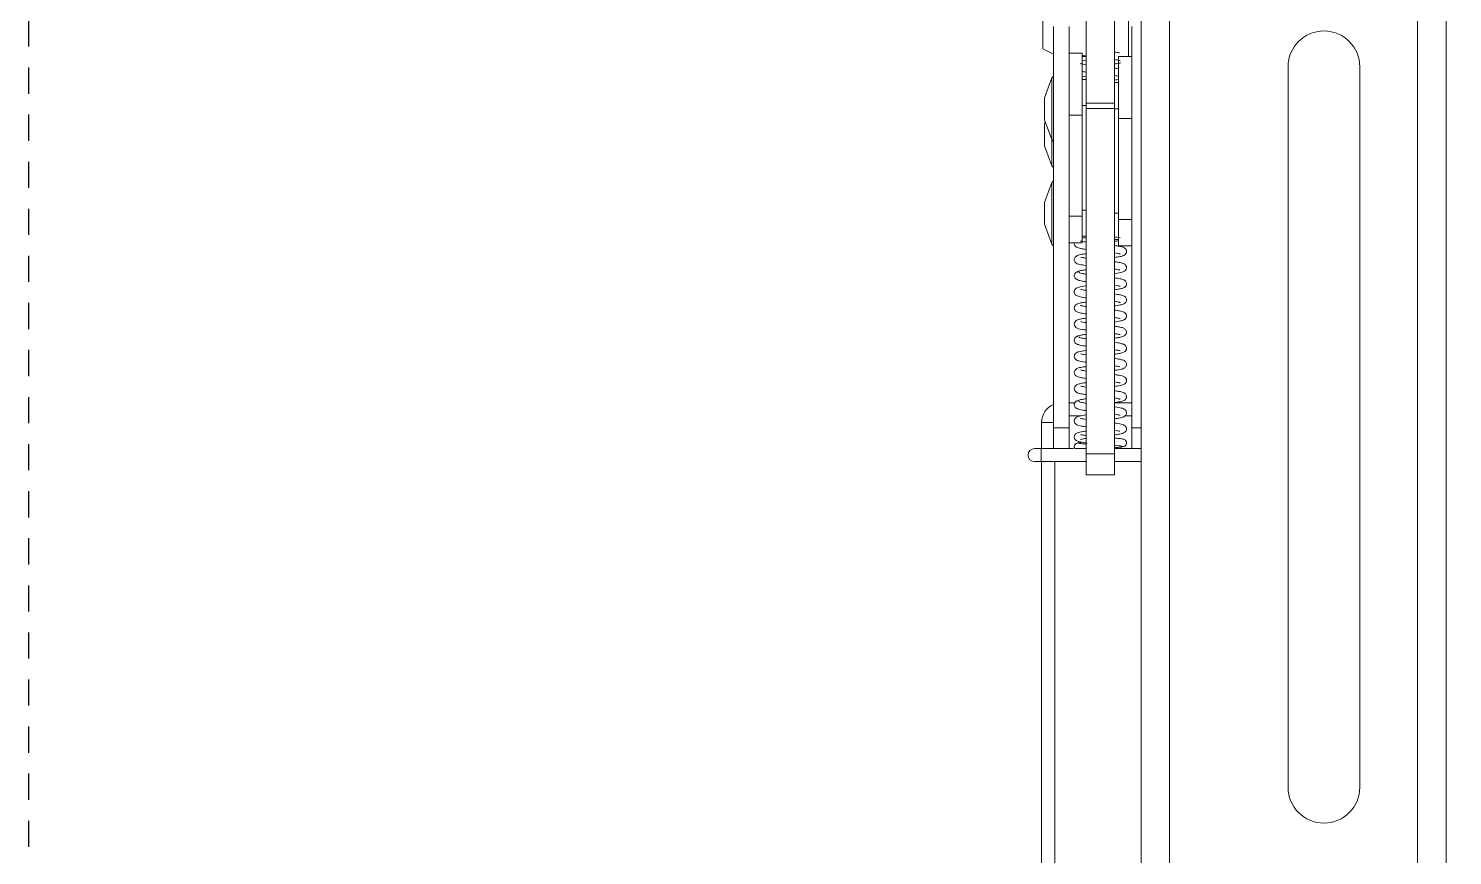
# Model space of a CAD drawing. Extents: x -382 to 1420, y -377 to 265.
# Drawn here: x 201.62 to 208.43, y 144.02 to 147.98 of the extents above; entities that cross this region are included whole.
import ezdxf

# ---------------------------------------------------------------- set-up
doc = ezdxf.new("R2010")
doc.units = 0
doc.header["$MEASUREMENT"] = 0
doc.linetypes.add('HIDDEN2', pattern=[0.1875, 0.125, -0.0625])
for name, color, linetype in [('AV-Anno-Iden', 154, 'CONTINUOUS'), ('AV-Detl-Obje-Brkt', 202, 'CONTINUOUS'), ('AV-Detl-Patt', 165, 'CONTINUOUS')]:
    doc.layers.add(name, color=color, linetype=linetype)

# ---------------------------------------------------------------- blocks, each defined once
blk = doc.blocks.new('A$C429A2651')
at = {"layer": 'AV-Detl-Obje-Brkt', "linetype": 'Continuous', "lineweight": 15}
for p, q in [((4.6736, 4.4204), (4.6736, 20.9101)), ((4.8093, 4.4204), (4.8093, 20.9101)), ((5.9961, 20.9101), (5.9961, 4.4204)), ((6.1319, 20.9101), (6.1319, 4.4204)), ((4.4115, 8.0661), (4.4115, 13.4628)), ((4.5459, 8.0661), (4.5459, 13.4628)), ((4.6133, 8.5384), (4.6133, 8.4135)), ((4.2036, 8.5019), (4.2036, 8.4135)), ((4.2036, 8.4135), (4.2036, 8.3251)), ((4.2542, 7.539), (4.2542, 8.4312)), ((4.3288, 7.542), (4.3288, 8.4312)), ((4.6133, 8.4135), (4.6133, 8.2886)), ((4.6286, 7.6799), (4.6286, 8.4312)), ((4.2036, 8.3251), (4.2542, 8.3004)), ((4.3913, 8.3042), (4.3288, 8.3042)), ((4.3913, 8.3042), (4.3913, 8.0075)), ((4.3913, 8.2886), (4.4115, 8.2886)), ((4.4115, 8.2713), (4.3913, 8.2681)), ((4.6286, 8.2886), (4.5662, 8.2886)), ((4.5662, 7.9919), (4.5662, 8.2886)), ((4.2459, 8.1863), (4.2112, 8.091)), ((4.2542, 8.1946), (4.2459, 8.1863)), ((4.2459, 8.1863), (4.2459, 7.8911)), ((4.4115, 8.194), (4.3913, 8.191)), ((4.4115, 8.1793), (4.3913, 8.1793)), ((5.3762, 8.2389), (5.3762, 4.7961)), ((5.7198, 4.7961), (5.7198, 8.2389)), ((4.5662, 8.1637), (4.5459, 8.1637)), ((4.2112, 8.091), (4.2112, 7.9865)), ((4.4115, 8.0544), (4.3913, 8.0544)), ((4.4115, 8.0661), (4.5459, 8.0661)), ((4.4115, 8.0401), (4.4115, 8.0661)), ((4.5459, 8.0401), (4.4115, 8.0401)), ((4.4115, 6.3888), (4.4115, 8.0401)), ((4.5459, 8.0661), (4.5459, 8.0401)), ((4.5459, 6.3888), (4.5459, 8.0401)), ((4.5459, 8.0387), (4.5662, 8.0387)), ((4.2112, 7.9865), (4.2459, 7.8911)), ((4.2149, 7.9763), (4.2112, 7.966)), ((4.3913, 8.0075), (4.3288, 8.0075)), ((4.3913, 8.0075), (4.3913, 7.5254)), ((4.5662, 7.9919), (4.6286, 7.9919)), ((4.5662, 7.5098), (4.5662, 7.9919)), ((4.2112, 7.966), (4.2112, 7.8616)), ((4.2112, 7.8616), (4.2459, 7.7662)), ((4.2459, 7.8911), (4.2542, 7.8828)), ((4.2459, 7.8911), (4.2459, 7.7662)), ((4.2459, 7.7662), (4.2542, 7.7579)), ((4.2459, 7.6867), (4.2112, 7.5913)), ((4.2542, 7.6949), (4.2459, 7.6867)), ((4.2459, 7.6867), (4.2459, 7.3914)), ((4.6286, 7.5098), (4.6286, 7.6799)), ((4.2112, 7.5913), (4.2112, 7.4868)), ((4.2542, 7.4757), (4.2542, 7.539)), ((4.3288, 7.542), (4.3288, 7.5254)), ((4.3913, 7.5254), (4.3288, 7.5254)), ((4.3288, 7.5254), (4.3288, 7.5116)), ((4.3288, 6.5137), (4.3288, 7.5116)), ((4.4115, 7.5547), (4.3913, 7.5547)), ((4.3913, 7.5254), (4.3913, 7.3986)), ((4.5459, 7.539), (4.5662, 7.539)), ((4.5662, 7.5098), (4.6286, 7.5098)), ((4.5662, 7.3829), (4.5662, 7.5098)), ((4.6286, 7.4745), (4.6286, 7.5098)), ((4.2112, 7.4868), (4.2459, 7.3914)), ((4.2542, 6.5137), (4.2542, 7.4757)), ((4.3913, 7.4298), (4.4115, 7.4298)), ((4.6286, 6.5137), (4.6286, 7.4745)), ((4.2459, 7.3914), (4.2542, 7.3831)), ((4.3288, 7.3986), (4.3913, 7.3986)), ((4.5459, 7.4141), (4.5662, 7.4141)), ((4.5662, 7.3829), (4.6286, 7.3829)), ((4.3569, 6.6334), (4.3288, 6.6334)), ((4.6286, 6.6334), (4.5459, 6.6334)), ((4.1977, 6.5397), (4.1977, 6.4147)), ((4.2289, 6.5397), (4.1977, 6.5397)), ((4.2542, 6.5397), (4.2289, 6.5397)), ((4.3288, 6.5709), (4.3861, 6.5709)), ((4.5965, 6.5709), (4.6286, 6.5709)), ((4.2542, 6.5137), (4.3288, 6.5137)), ((4.2542, 6.4147), (4.2542, 6.5137)), ((4.3288, 6.5137), (4.3288, 6.4147)), ((4.6286, 6.4147), (4.6286, 6.5137)), ((4.6286, 6.5137), (4.6736, 6.5137)), ((4.1952, 6.4147), (4.1639, 6.4147)), ((4.2542, 6.4147), (4.1952, 6.4147)), ((4.1952, 6.3523), (4.1952, 6.4147)), ((4.3288, 6.4147), (4.2542, 6.4147)), ((4.3499, 6.4147), (4.3288, 6.4147)), ((4.6286, 6.4147), (4.5459, 6.4147)), ((4.6736, 6.4147), (4.6286, 6.4147)), ((4.1639, 6.3523), (4.1952, 6.3523)), ((4.1952, 6.3523), (4.4115, 6.3523)), ((4.1977, 6.3523), (4.1977, 1.2055)), ((4.2601, 1.2055), (4.2601, 6.3523)), ((4.4115, 6.3888), (4.5459, 6.3888)), ((4.4115, 6.2898), (4.4115, 6.3888)), ((4.5459, 6.3888), (4.5459, 6.2898)), ((4.5459, 6.3523), (4.6736, 6.3523)), ((4.5459, 6.2898), (4.4115, 6.2898))]:
    blk.add_line(p, q, dxfattribs=at)
for centre, radius, start, end in [((5.548, 8.2389), 0.1718, 0, 180), ((4.2913, 6.5397), 0.0937, 113.37828, 180), ((4.1639, 6.3835), 0.0312, 90, 270), ((5.548, 4.7961), 0.1718, 180, 0)]:
    blk.add_arc(centre, radius, start, end, dxfattribs=at)
for points, knots in [([(4.4115, 8.2494), (4.4064, 8.2502), (4.396, 8.2519), (4.3872, 8.2536), (4.3832, 8.2553), (4.3838, 8.2546), (4.3838, 8.2545)], [0, 0, 0, 0, 0.340241, 0.686109, 0.97012, 1, 1, 1, 1]), ([(4.3902, 8.2951), (4.3943, 8.2941), (4.4002, 8.2926), (4.409, 8.2914), (4.4115, 8.2911)], [0, 0, 0, 0, 0.709013, 1, 1, 1, 1]), ([(4.5695, 8.3059), (4.5693, 8.306), (4.5642, 8.3075), (4.556, 8.3085), (4.5469, 8.3097), (4.5459, 8.3098)], [0, 0, 0, 0, 0.042551, 0.902723, 1, 1, 1, 1]), ([(4.5459, 8.2744), (4.5507, 8.2737), (4.5614, 8.2721), (4.5713, 8.2697), (4.573, 8.2694), (4.5737, 8.2693)], [0, 0, 0, 0, 0.311943, 0.705689, 1, 1, 1, 1]), ([(4.5459, 8.2526), (4.5487, 8.2529), (4.5614, 8.2546), (4.5696, 8.2567), (4.576, 8.2583)], [0, 0, 0, 0, 0.218683, 1, 1, 1, 1]), ([(4.3913, 8.2176), (4.3966, 8.2164), (4.4023, 8.2152), (4.411, 8.214), (4.4115, 8.214)], [0, 0, 0, 0, 0.942095, 1, 1, 1, 1]), ([(4.5662, 8.2295), (4.5652, 8.2297), (4.5601, 8.2307), (4.5533, 8.2318), (4.5462, 8.2327), (4.5459, 8.2328)], [0, 0, 0, 0, 0.17621, 0.966962, 1, 1, 1, 1]), ([(4.5459, 8.1973), (4.5501, 8.1967), (4.5581, 8.1955), (4.5636, 8.1943), (4.5662, 8.1937)], [0, 0, 0, 0, 0.519506, 1, 1, 1, 1]), ([(4.5459, 8.1755), (4.5501, 8.1761), (4.5581, 8.1772), (4.5636, 8.1783), (4.5662, 8.1788)], [0, 0, 0, 0, 0.521344, 1, 1, 1, 1]), ([(4.5459, 7.4266), (4.5499, 7.426), (4.5595, 7.4245), (4.5687, 7.4227), (4.5734, 7.4214), (4.5735, 7.4216), (4.5736, 7.4216)], [0, 0, 0, 0, 0.247351, 0.60627, 0.912654, 1, 1, 1, 1]), ([(4.3547, 7.3986), (4.3544, 7.3977), (4.3532, 7.3943), (4.3546, 7.3884), (4.3585, 7.3816), (4.3678, 7.3745), (4.3801, 7.3716), (4.3965, 7.3684), (4.4072, 7.3668), (4.4115, 7.3662)], [0, 0, 0, 0, 0.031901, 0.123787, 0.201843, 0.335241, 0.663221, 0.864661, 1, 1, 1, 1]), ([(4.4115, 7.4017), (4.4077, 7.4022), (4.3981, 7.4037), (4.3889, 7.4055), (4.3841, 7.4069), (4.3839, 7.4067), (4.3839, 7.4067)], [0, 0, 0, 0, 0.242151, 0.601641, 0.90853, 1, 1, 1, 1]), ([(4.4115, 7.4235), (4.4047, 7.4226), (4.397, 7.4216), (4.3919, 7.4203), (4.3913, 7.4202)], [0, 0, 0, 0, 0.875893, 1, 1, 1, 1]), ([(4.5459, 7.4047), (4.5526, 7.4056), (4.5604, 7.4066), (4.5655, 7.4079), (4.5662, 7.4081)], [0, 0, 0, 0, 0.860367, 1, 1, 1, 1]), ([(4.5459, 7.3277), (4.5506, 7.3284), (4.5625, 7.33), (4.5808, 7.3338), (4.595, 7.338), (4.6026, 7.3484), (4.6039, 7.356), (4.603, 7.3632), (4.5987, 7.3699), (4.5885, 7.3771), (4.5747, 7.3802), (4.5579, 7.3833), (4.5481, 7.3846), (4.5459, 7.3849)], [0, 0, 0, 0, 0.0781, 0.196284, 0.393199, 0.466901, 0.496676, 0.524648, 0.58448, 0.653506, 0.844248, 0.966266, 1, 1, 1, 1]), ([(4.4115, 7.3464), (4.4092, 7.3461), (4.3958, 7.3442), (4.3787, 7.341), (4.3628, 7.3359), (4.3555, 7.3264), (4.3534, 7.3196), (4.3542, 7.3119), (4.362, 7.2991), (4.38, 7.2945), (4.3969, 7.2911), (4.4106, 7.2893), (4.4115, 7.2891)], [0, 0, 0, 0, 0.037753, 0.218278, 0.39161, 0.442489, 0.494454, 0.546567, 0.596896, 0.782774, 0.984751, 1, 1, 1, 1]), ([(4.4115, 7.3245), (4.4055, 7.3255), (4.3942, 7.3272), (4.3855, 7.3295), (4.3851, 7.3292), (4.385, 7.3291)], [0, 0, 0, 0, 0.4288088, 0.7997051, 1, 1, 1, 1]), ([(4.5459, 7.3496), (4.5462, 7.3495), (4.5527, 7.3486), (4.5613, 7.347), (4.5692, 7.3455), (4.5729, 7.3444), (4.573, 7.3445), (4.573, 7.3446)], [0, 0, 0, 0, 0.0162179, 0.4082786, 0.7417556, 0.8897331, 1, 1, 1, 1]), ([(4.5459, 7.2506), (4.5479, 7.2509), (4.5636, 7.253), (4.5808, 7.2566), (4.5947, 7.2613), (4.6013, 7.2696), (4.6034, 7.2748), (4.6039, 7.2811), (4.602, 7.2883), (4.597, 7.2943), (4.5876, 7.3001), (4.5765, 7.3027), (4.5597, 7.306), (4.5486, 7.3075), (4.5459, 7.3078)], [0, 0, 0, 0, 0.030663, 0.248364, 0.405829, 0.440289, 0.475985, 0.51301, 0.547455, 0.600991, 0.647698, 0.824906, 0.9575, 1, 1, 1, 1]), ([(4.3751, 7.2616), (4.3724, 7.2611), (4.3668, 7.26), (4.3589, 7.2548), (4.3546, 7.2475), (4.3536, 7.241), (4.3543, 7.2347), (4.3577, 7.2283), (4.365, 7.2221), (4.371, 7.2208), (4.3747, 7.22)], [0, 0, 0, 0, 0.129807, 0.271078, 0.420769, 0.496096, 0.569304, 0.703689, 0.819353, 1, 1, 1, 1]), ([(4.3667, 7.2242), (4.3672, 7.2232), (4.368, 7.2214), (4.3778, 7.2179), (4.3918, 7.2148), (4.4078, 7.2127), (4.4115, 7.2122)], [0, 0, 0, 0, 0.2335179, 0.4573663, 0.8748309, 1, 1, 1, 1]), ([(4.4115, 7.2694), (4.404, 7.2682), (4.3881, 7.2658), (4.3717, 7.262), (4.3687, 7.2593), (4.3672, 7.2579)], [0, 0, 0, 0, 0.300587, 0.637939, 1, 1, 1, 1]), ([(4.4115, 7.2475), (4.4095, 7.2478), (4.4004, 7.2491), (4.3886, 7.2514), (4.3774, 7.2546), (4.3765, 7.2567), (4.376, 7.2578)], [0, 0, 0, 0, 0.085119, 0.376156, 0.682171, 1, 1, 1, 1]), ([(4.5459, 7.2725), (4.548, 7.2722), (4.5549, 7.2712), (4.5633, 7.2697), (4.5712, 7.2678), (4.572, 7.2679), (4.5724, 7.268)], [0, 0, 0, 0, 0.129196, 0.444225, 0.725636, 1, 1, 1, 1]), ([(4.5459, 7.1736), (4.5543, 7.1748), (4.5702, 7.1772), (4.5866, 7.1812), (4.5978, 7.1868), (4.6028, 7.1956), (4.604, 7.2018), (4.6028, 7.2088), (4.596, 7.2196), (4.5805, 7.2249), (4.5657, 7.2279), (4.5508, 7.2301), (4.5459, 7.2308)], [0, 0, 0, 0, 0.147847, 0.28023, 0.422879, 0.463949, 0.50806, 0.554553, 0.599433, 0.750273, 0.918209, 1, 1, 1, 1]), ([(4.4115, 7.1923), (4.4104, 7.1921), (4.396, 7.1902), (4.3779, 7.1867), (4.3623, 7.1813), (4.3556, 7.1725), (4.3539, 7.1666), (4.3537, 7.16), (4.3563, 7.1531), (4.3642, 7.1451), (4.3777, 7.1408), (4.3948, 7.1373), (4.4097, 7.1353), (4.4115, 7.135)], [0, 0, 0, 0, 0.018175, 0.227713, 0.392425, 0.456675, 0.48402, 0.50876, 0.559416, 0.614865, 0.76268, 0.970733, 1, 1, 1, 1]), ([(4.4115, 7.1704), (4.4096, 7.1707), (4.4027, 7.1717), (4.3945, 7.1732), (4.3864, 7.1751), (4.3852, 7.1752), (4.3847, 7.1753)], [0, 0, 0, 0, 0.12728, 0.461572, 0.749349, 1, 1, 1, 1]), ([(4.5459, 7.1954), (4.5465, 7.1953), (4.553, 7.1944), (4.562, 7.1927), (4.5704, 7.1912), (4.5738, 7.1898), (4.5733, 7.1905), (4.5732, 7.1905)], [0, 0, 0, 0, 0.030421, 0.389603, 0.703312, 0.972183, 1, 1, 1, 1]), ([(4.5459, 7.0965), (4.5479, 7.0967), (4.5613, 7.0986), (4.5783, 7.1021), (4.5915, 7.1054), (4.6004, 7.1139), (4.6037, 7.1211), (4.6038, 7.1287), (4.6009, 7.1359), (4.5954, 7.1415), (4.5859, 7.1463), (4.5726, 7.1497), (4.5546, 7.1523), (4.5459, 7.1536)], [0, 0, 0, 0, 0.0326335, 0.2164215, 0.3712337, 0.4163052, 0.4669463, 0.5157834, 0.5575965, 0.6224051, 0.6883525, 0.8498151, 1, 1, 1, 1]), ([(4.4115, 7.115), (4.4037, 7.1139), (4.3857, 7.1113), (4.3724, 7.108), (4.3632, 7.1036), (4.3579, 7.0987), (4.3545, 7.093), (4.3534, 7.0858), (4.3552, 7.0779), (4.3627, 7.0687), (4.3755, 7.0643), (4.3921, 7.0607), (4.4072, 7.0586), (4.4115, 7.0579)], [0, 0, 0, 0, 0.13061, 0.29855, 0.372271, 0.411014, 0.452739, 0.496548, 0.536645, 0.603269, 0.743709, 0.927012, 1, 1, 1, 1]), ([(4.4115, 7.0933), (4.407, 7.094), (4.3977, 7.0955), (4.3887, 7.0973), (4.3843, 7.0985), (4.3837, 7.0986), (4.3836, 7.0986)], [0, 0, 0, 0, 0.300919, 0.613375, 0.884408, 1, 1, 1, 1]), ([(4.5459, 7.1184), (4.5461, 7.1183), (4.5523, 7.1175), (4.5609, 7.1159), (4.5697, 7.1143), (4.5735, 7.1129), (4.573, 7.1137), (4.5729, 7.1138)], [0, 0, 0, 0, 0.0074352, 0.3593007, 0.6698616, 0.9398258, 1, 1, 1, 1]), ([(4.4115, 7.038), (4.4081, 7.0376), (4.3943, 7.0358), (4.3793, 7.0326), (4.3634, 7.0281), (4.3547, 7.0173), (4.3535, 7.0091), (4.355, 7.001), (4.3674, 6.9869), (4.3825, 6.9855), (4.4043, 6.9821), (4.4115, 6.981)], [0, 0, 0, 0, 0.0527901, 0.2153621, 0.3659409, 0.4575732, 0.5036105, 0.5475925, 0.6283384, 0.8773692, 1, 1, 1, 1]), ([(4.4115, 7.0162), (4.411, 7.0163), (4.404, 7.0173), (4.3951, 7.0189), (4.3861, 7.021), (4.3852, 7.0209), (4.3848, 7.0208)], [0, 0, 0, 0, 0.028235, 0.4187656, 0.75516, 1, 1, 1, 1]), ([(4.5459, 7.0194), (4.551, 7.0201), (4.5672, 7.0225), (4.5855, 7.0267), (4.5976, 7.032), (4.6026, 7.0413), (4.6039, 7.0465), (4.6034, 7.0522), (4.6011, 7.0584), (4.5909, 7.0694), (4.5764, 7.0715), (4.5571, 7.0751), (4.5482, 7.0763), (4.5459, 7.0767)], [0, 0, 0, 0, 0.085153, 0.275657, 0.428579, 0.460914, 0.491602, 0.521411, 0.551211, 0.611952, 0.856873, 0.963323, 1, 1, 1, 1]), ([(4.5459, 7.0412), (4.5475, 7.041), (4.5544, 7.04), (4.5628, 7.0385), (4.5711, 7.0366), (4.5727, 7.0363), (4.5735, 7.0361)], [0, 0, 0, 0, 0.101097, 0.44394, 0.743171, 1, 1, 1, 1]), ([(4.3748, 6.9532), (4.3722, 6.9527), (4.3666, 6.9516), (4.3588, 6.9464), (4.3545, 6.9392), (4.3536, 6.9326), (4.3544, 6.9264), (4.3578, 6.9199), (4.3652, 6.9138), (4.3712, 6.9124), (4.3749, 6.9116)], [0, 0, 0, 0, 0.127763, 0.267597, 0.416503, 0.491671, 0.564853, 0.699535, 0.815993, 1, 1, 1, 1]), ([(4.4115, 6.961), (4.4082, 6.9606), (4.3972, 6.959), (4.3829, 6.9563), (4.3697, 6.9529), (4.3679, 6.9505), (4.367, 6.9493)], [0, 0, 0, 0, 0.117801, 0.393362, 0.687347, 1, 1, 1, 1]), ([(4.4115, 6.9392), (4.4101, 6.9394), (4.4015, 6.9406), (4.3898, 6.9429), (4.3778, 6.946), (4.3764, 6.9482), (4.3756, 6.9493)], [0, 0, 0, 0, 0.06102, 0.358484, 0.67163, 1, 1, 1, 1]), ([(4.5459, 6.9425), (4.5543, 6.9437), (4.5727, 6.9464), (4.5865, 6.9499), (4.5964, 6.9553), (4.6012, 6.9608), (4.6034, 6.9668), (4.604, 6.9737), (4.6015, 6.981), (4.5962, 6.9866), (4.5879, 6.9915), (4.5765, 6.9945), (4.5604, 6.9975), (4.5497, 6.999), (4.5459, 6.9996)], [0, 0, 0, 0, 0.140528, 0.311507, 0.381675, 0.444464, 0.474465, 0.503736, 0.557385, 0.604428, 0.657986, 0.824123, 0.937439, 1, 1, 1, 1]), ([(4.5459, 6.9642), (4.5481, 6.9639), (4.5584, 6.9623), (4.5681, 6.9605), (4.5729, 6.9589), (4.5726, 6.9595), (4.5725, 6.9597)], [0, 0, 0, 0, 0.1431232, 0.6713056, 0.9220991, 1, 1, 1, 1]), ([(4.4115, 6.884), (4.4104, 6.8838), (4.3961, 6.8819), (4.3783, 6.8785), (4.3631, 6.8734), (4.3561, 6.8651), (4.3541, 6.8595), (4.3536, 6.8547), (4.3543, 6.8503), (4.3564, 6.8451), (4.3633, 6.8373), (4.3763, 6.8329), (4.3933, 6.8293), (4.4089, 6.8271), (4.4115, 6.8267)], [0, 0, 0, 0, 0.017855, 0.226695, 0.386733, 0.449627, 0.476996, 0.501901, 0.526399, 0.55178, 0.605654, 0.74911, 0.957343, 1, 1, 1, 1]), ([(4.367, 6.9155), (4.3676, 6.9145), (4.3688, 6.9127), (4.3792, 6.9093), (4.3931, 6.9063), (4.4085, 6.9043), (4.4115, 6.9038)], [0, 0, 0, 0, 0.2387093, 0.467695, 0.8950386, 1, 1, 1, 1]), ([(4.5459, 6.8653), (4.5537, 6.8664), (4.5692, 6.8687), (4.586, 6.8727), (4.5977, 6.8783), (4.6028, 6.8873), (4.604, 6.8936), (4.6028, 6.9007), (4.596, 6.9113), (4.5808, 6.9166), (4.5662, 6.9195), (4.5512, 6.9217), (4.5459, 6.9225)], [0, 0, 0, 0, 0.135487, 0.269288, 0.420207, 0.462778, 0.507635, 0.554096, 0.598462, 0.74633, 0.910763, 1, 1, 1, 1]), ([(4.5459, 6.8871), (4.5469, 6.887), (4.5539, 6.886), (4.563, 6.8843), (4.571, 6.8827), (4.5741, 6.8814), (4.5736, 6.882), (4.5735, 6.8821)], [0, 0, 0, 0, 0.0587548, 0.4144469, 0.7212381, 0.9802543, 1, 1, 1, 1]), ([(4.4115, 6.8621), (4.4101, 6.8623), (4.3994, 6.8639), (4.3893, 6.8657), (4.3843, 6.8675), (4.3846, 6.867), (4.3846, 6.867)], [0, 0, 0, 0, 0.096618, 0.70817, 0.980058, 1, 1, 1, 1]), ([(4.5459, 6.7882), (4.5476, 6.7884), (4.5605, 6.7902), (4.5774, 6.7936), (4.5912, 6.797), (4.6005, 6.8057), (4.6038, 6.8133), (4.6036, 6.8209), (4.5993, 6.831), (4.5875, 6.8377), (4.5726, 6.8413), (4.5547, 6.844), (4.5459, 6.8454)], [0, 0, 0, 0, 0.026991, 0.20884, 0.365531, 0.413466, 0.467618, 0.518296, 0.56077, 0.689434, 0.848343, 1, 1, 1, 1]), ([(4.4115, 6.8067), (4.4044, 6.8057), (4.3867, 6.8033), (4.3729, 6.7998), (4.3631, 6.7954), (4.3565, 6.7894), (4.3536, 6.781), (4.354, 6.7724), (4.3605, 6.7617), (4.3732, 6.7566), (4.3898, 6.7528), (4.4058, 6.7505), (4.4115, 6.7496)], [0, 0, 0, 0, 0.116425, 0.289804, 0.363407, 0.436666, 0.476214, 0.51533, 0.583598, 0.719867, 0.899968, 1, 1, 1, 1]), ([(4.4115, 6.785), (4.4071, 6.7857), (4.3981, 6.7871), (4.3892, 6.7889), (4.3844, 6.7902), (4.3837, 6.7903), (4.3835, 6.7904)], [0, 0, 0, 0, 0.292249, 0.607105, 0.879936, 1, 1, 1, 1]), ([(4.5459, 6.8101), (4.5509, 6.8093), (4.5607, 6.8077), (4.569, 6.8062), (4.5728, 6.8049), (4.5724, 6.8057), (4.5724, 6.8058)], [0, 0, 0, 0, 0.342956, 0.66982, 0.954984, 1, 1, 1, 1]), ([(4.5459, 6.7111), (4.5509, 6.7118), (4.5668, 6.7141), (4.5848, 6.7183), (4.5965, 6.7229), (4.6024, 6.7321), (4.6039, 6.7381), (4.6034, 6.7442), (4.6008, 6.7506), (4.5903, 6.7612), (4.5757, 6.7633), (4.5566, 6.7669), (4.548, 6.7681), (4.5459, 6.7684)], [0, 0, 0, 0, 0.084003, 0.270919, 0.420816, 0.454945, 0.489188, 0.523081, 0.555626, 0.618134, 0.862461, 0.966769, 1, 1, 1, 1]), ([(4.4115, 6.7299), (4.4098, 6.7296), (4.3976, 6.7279), (4.3816, 6.7248), (4.3663, 6.7212), (4.3559, 6.7115), (4.3535, 6.7027), (4.3542, 6.6947), (4.3642, 6.6801), (4.3805, 6.6777), (4.4025, 6.6741), (4.4115, 6.6726)], [0, 0, 0, 0, 0.0278989, 0.1988562, 0.3447107, 0.4342861, 0.4826008, 0.527414, 0.6035739, 0.8386615, 1, 1, 1, 1]), ([(4.4115, 6.708), (4.4109, 6.7081), (4.4037, 6.7091), (4.3948, 6.7107), (4.3862, 6.7127), (4.3855, 6.7124), (4.3852, 6.7123)], [0, 0, 0, 0, 0.03898, 0.428247, 0.767, 1, 1, 1, 1]), ([(4.5459, 6.733), (4.5463, 6.7329), (4.5523, 6.7321), (4.5606, 6.7306), (4.5692, 6.7289), (4.5737, 6.7275), (4.5736, 6.7278), (4.5736, 6.7278)], [0, 0, 0, 0, 0.020121, 0.366596, 0.670928, 0.93429, 1, 1, 1, 1]), ([(4.5459, 6.6342), (4.5535, 6.6353), (4.5715, 6.6378), (4.5872, 6.6417), (4.5987, 6.648), (4.6027, 6.6564), (4.6041, 6.6621), (4.6028, 6.6703), (4.5981, 6.6767), (4.5889, 6.6831), (4.5769, 6.686), (4.5604, 6.6892), (4.5496, 6.6908), (4.5459, 6.6913)], [0, 0, 0, 0, 0.126316, 0.298549, 0.431195, 0.459148, 0.485217, 0.534859, 0.58727, 0.647412, 0.822744, 0.939559, 1, 1, 1, 1]), ([(4.3747, 6.6449), (4.3721, 6.6443), (4.3665, 6.6433), (4.3587, 6.638), (4.3545, 6.6308), (4.3536, 6.6243), (4.3544, 6.618), (4.3578, 6.6115), (4.3653, 6.6054), (4.3714, 6.604), (4.3752, 6.6032)], [0, 0, 0, 0, 0.125743, 0.264127, 0.412059, 0.486916, 0.559928, 0.694785, 0.812142, 1, 1, 1, 1]), ([(4.4115, 6.6527), (4.4074, 6.6522), (4.3956, 6.6505), (4.381, 6.6477), (4.3686, 6.6442), (4.3673, 6.6418), (4.3667, 6.6406)], [0, 0, 0, 0, 0.145455, 0.41253, 0.697249, 1, 1, 1, 1]), ([(4.4115, 6.6309), (4.4075, 6.6315), (4.3978, 6.633), (4.3865, 6.6354), (4.3775, 6.638), (4.3761, 6.6398), (4.3754, 6.6407)], [0, 0, 0, 0, 0.185254, 0.447158, 0.718801, 1, 1, 1, 1]), ([(4.5459, 6.6559), (4.5465, 6.6558), (4.5564, 6.6544), (4.5661, 6.6527), (4.5728, 6.6506), (4.5726, 6.6512), (4.5725, 6.6514)], [0, 0, 0, 0, 0.0342335, 0.6168989, 0.8756246, 1, 1, 1, 1]), ([(4.5459, 6.557), (4.5532, 6.558), (4.5669, 6.56), (4.5828, 6.5639), (4.5902, 6.5655), (4.5985, 6.5721), (4.6018, 6.5769), (4.6037, 6.5823), (4.6037, 6.5886), (4.6014, 6.5957), (4.5933, 6.6045), (4.5783, 6.6087), (4.5611, 6.6123), (4.5465, 6.6142), (4.5459, 6.6143)], [0, 0, 0, 0, 0.12708, 0.239576, 0.37722, 0.418111, 0.445579, 0.478681, 0.515532, 0.550842, 0.61631, 0.774157, 0.990694, 1, 1, 1, 1]), ([(4.4115, 6.5757), (4.4087, 6.5753), (4.3923, 6.573), (4.3745, 6.5694), (4.3604, 6.5635), (4.3552, 6.5546), (4.3538, 6.55), (4.3537, 6.5448), (4.3553, 6.5386), (4.3598, 6.5324), (4.37, 6.526), (4.3845, 6.5228), (4.4014, 6.5198), (4.4106, 6.5185), (4.4115, 6.5184)], [0, 0, 0, 0, 0.045527, 0.264828, 0.421779, 0.453285, 0.482203, 0.509047, 0.536217, 0.593295, 0.660444, 0.857447, 0.985574, 1, 1, 1, 1]), ([(4.3673, 6.6068), (4.3683, 6.6058), (4.3701, 6.6038), (4.3798, 6.6009), (4.3939, 6.5982), (4.4043, 6.5964), (4.4113, 6.5955), (4.4115, 6.5955)], [0, 0, 0, 0, 0.265927, 0.520017, 0.762522, 0.993546, 1, 1, 1, 1]), ([(4.4115, 6.5539), (4.4068, 6.5546), (4.396, 6.5562), (4.3861, 6.5585), (4.3844, 6.5589), (4.3837, 6.559)], [0, 0, 0, 0, 0.313196, 0.707784, 1, 1, 1, 1]), ([(4.5459, 6.5788), (4.5512, 6.578), (4.5616, 6.5763), (4.5703, 6.5746), (4.5744, 6.5729), (4.5737, 6.5737), (4.5737, 6.5737)], [0, 0, 0, 0, 0.345095, 0.689768, 0.972126, 1, 1, 1, 1]), ([(4.4129, 6.4989), (4.4067, 6.4979), (4.3891, 6.4953), (4.3732, 6.4917), (4.3635, 6.4873), (4.3585, 6.4828), (4.3552, 6.478), (4.3534, 6.4711), (4.3545, 6.4628), (4.3602, 6.4547), (4.3682, 6.4505), (4.3835, 6.4456), (4.4039, 6.4426), (4.4152, 6.441)], [0, 0, 0, 0, 0.1029194, 0.2928975, 0.3720146, 0.4092107, 0.4464255, 0.4846785, 0.5211964, 0.5831074, 0.6693573, 0.8173206, 1, 1, 1, 1]), ([(4.4115, 6.4767), (4.4086, 6.4771), (4.4005, 6.4782), (4.3921, 6.4798), (4.3866, 6.4809), (4.3844, 6.4816), (4.3846, 6.4812), (4.3846, 6.4811)], [0, 0, 0, 0, 0.184907, 0.514627, 0.778385, 0.977784, 1, 1, 1, 1]), ([(4.5459, 6.4799), (4.5526, 6.4809), (4.5706, 6.4836), (4.5853, 6.4869), (4.5959, 6.4925), (4.6009, 6.4979), (4.6032, 6.5036), (4.6039, 6.5088), (4.6031, 6.5139), (4.6004, 6.5201), (4.5944, 6.5256), (4.5807, 6.5315), (4.5649, 6.5345), (4.5485, 6.5368), (4.5459, 6.5371)], [0, 0, 0, 0, 0.116715, 0.31505, 0.387981, 0.44856, 0.47668, 0.503596, 0.53204, 0.56465, 0.643434, 0.73641, 0.958573, 1, 1, 1, 1]), ([(4.5459, 6.5018), (4.5513, 6.5009), (4.5621, 6.4993), (4.5709, 6.4971), (4.5717, 6.4974), (4.572, 6.4975)], [0, 0, 0, 0, 0.377037, 0.753967, 1, 1, 1, 1]), ([(4.3724, 6.4421), (4.3702, 6.4418), (4.3653, 6.4412), (4.3596, 6.4374), (4.3561, 6.4328), (4.3543, 6.4285), (4.3536, 6.4239), (4.3542, 6.4194), (4.3553, 6.4163), (4.3563, 6.4148), (4.3565, 6.4146)], [0, 0, 0, 0, 0.179272, 0.390023, 0.506106, 0.625906, 0.746021, 0.862904, 0.97357, 1, 1, 1, 1]), ([(4.4115, 6.4147), (4.4009, 6.4147), (4.3796, 6.4147), (4.3601, 6.4147), (4.3579, 6.4147), (4.3568, 6.4147)], [0, 0, 0, 0, 0.340523, 0.684543, 1, 1, 1, 1]), ([(4.3924, 6.4448), (4.3872, 6.4443), (4.373, 6.4431), (4.3709, 6.4419), (4.3696, 6.4411)], [0, 0, 0, 0, 0.370175, 1, 1, 1, 1]), ([(4.4115, 6.4362), (4.4088, 6.4364), (4.3943, 6.4373), (4.3779, 6.4389), (4.3747, 6.4404), (4.3731, 6.4411)], [0, 0, 0, 0, 0.106658, 0.557416, 1, 1, 1, 1]), ([(4.3839, 6.4583), (4.384, 6.4582), (4.384, 6.4579), (4.3881, 6.4591), (4.3971, 6.461), (4.407, 6.4625), (4.4115, 6.4632)], [0, 0, 0, 0, 0.075657, 0.367905, 0.708822, 1, 1, 1, 1]), ([(4.5878, 6.4591), (4.5859, 6.4599), (4.582, 6.4614), (4.5643, 6.4631), (4.5491, 6.4641), (4.5459, 6.4643)], [0, 0, 0, 0, 0.443754, 0.885761, 1, 1, 1, 1]), ([(4.5459, 6.4293), (4.5487, 6.4291), (4.5631, 6.4282), (4.5795, 6.4266), (4.5827, 6.4251), (4.5844, 6.4244)], [0, 0, 0, 0, 0.104893, 0.555549, 1, 1, 1, 1]), ([(4.5459, 6.4192), (4.5492, 6.4194), (4.5645, 6.4203), (4.5822, 6.422), (4.586, 6.4236), (4.5879, 6.4243)], [0, 0, 0, 0, 0.117326, 0.557771, 1, 1, 1, 1]), ([(4.585, 6.4234), (4.5873, 6.4237), (4.5921, 6.4243), (4.5978, 6.4281), (4.6014, 6.4327), (4.6032, 6.437), (4.6039, 6.4416), (4.6033, 6.4461), (4.6018, 6.4501), (4.5989, 6.4542), (4.5934, 6.4587), (4.5881, 6.4596), (4.585, 6.4601)], [0, 0, 0, 0, 0.118103, 0.25711, 0.333722, 0.41281, 0.492129, 0.569334, 0.642454, 0.710187, 0.827404, 1, 1, 1, 1])]:
    blk.add_open_spline(points, degree=3, knots=knots, dxfattribs=at)

msp = doc.modelspace()

# ---------------------------------------------------------------- linework, layer by layer
at = {"layer": 'AV-Detl-Patt', "color": 253, "linetype": 'HIDDEN2'}
msp.add_lwpolyline([(201.61932, 140.21409), (237.61932, 140.21409), (237.61932, 164.21409), (201.61932, 164.21409)], close=True, dxfattribs=at)

# ---------------------------------------------------------------- block references
at = {"layer": 'AV-Anno-Iden'}
msp.add_blockref('A$C429A2651', (202.26765, 139.55324), dxfattribs=at)

doc.saveas('drawing.dxf')
